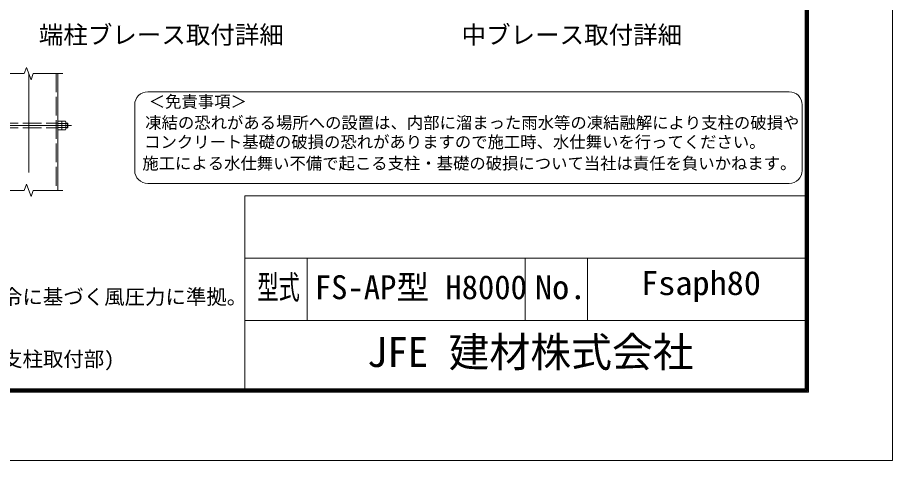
# Model space of a CAD drawing. Units: millimetres at full size; details may follow other scales. Extents: x -16800 to 16800, y -11880 to 11880.
# Drawn here: x 5560 to 16800, y -11880 to -6187 of the extents above; entities that cross this region are included whole.
import ezdxf
from ezdxf.enums import TextEntityAlignment as Align

# ---------------------------------------------------------------- set-up
doc = ezdxf.new("R2010")
doc.units = ezdxf.units.MM
doc.header["$LTSCALE"] = 40
doc.linetypes.add('DASHED', pattern=[7.5, 6, -1.5])
doc.linetypes.add('USER1', pattern=[50.8, 31.75, -6.35, 6.35, -6.35])
for name, color, linetype, lineweight in [('0-0_D-STR1', 1, 'Continuous', 18), ('0-1_D-BMK', 2, 'USER1', 13), ('0-2_D-STR3', 3, 'Continuous', 13), ('0-6_D-STR-DIM', 7, 'Continuous', 13), ('0-B_D-TTL-TXT', 7, 'Continuous', 13), ('0-C_D-TTL', 7, 'Continuous', 18)]:
    doc.layers.add(name, color=color, linetype=linetype, lineweight=lineweight)
doc.styles.add('ＭＳ ゴシック', font='')
doc.styles.get('ＭＳ ゴシック').set_extended_font_data('MS Gothic')

msp = doc.modelspace()

# ---------------------------------------------------------------- linework, layer by layer
at = {"layer": '0-0_D-STR1', "linetype": 'DASHED'}
msp.add_line((6057.69, -6908.01), (6057.69, -8408.01), dxfattribs=at)
at = {"layer": '0-0_D-STR1'}
msp.add_line((6080.19, -8408.01), (6080.19, -6908.01), dxfattribs=at)
at = {"layer": '0-1_D-BMK'}
for p, q in [((5705.19, -6908.01), (5705.19, -8408.01)), ((5330.19, -7574.67), (6255.2, -7574.67))]:
    msp.add_line(p, q, dxfattribs=at)
at = {"layer": '0-2_D-STR3'}
for p, q in [((6080.19, -7519.92), (6080.19, -7629.42)), ((6080.19, -7519.92), (6126.19, -7519.92)), ((6130.19, -7519.92), (6130.19, -7629.42)), ((6130.19, -7519.92), (6176.19, -7519.92)), ((6080.19, -7547.3), (6126.19, -7547.3)), ((6080.19, -7602.05), (6126.19, -7602.05)), ((6080.19, -7629.42), (6126.19, -7629.42)), ((6130.19, -7531.59), (6130.19, -7617.76)), ((6130.19, -7547.3), (6176.19, -7547.3)), ((6130.19, -7602.05), (6176.19, -7602.05)), ((6130.19, -7629.42), (6176.19, -7629.42)), ((6180.19, -7531.59), (6180.19, -7617.76)), ((6180.19, -7544.67), (6200.46, -7544.67)), ((6180.19, -7549.41), (6205.19, -7549.41)), ((6180.19, -7604.67), (6200.46, -7604.67)), ((6205.19, -7549.41), (6200.46, -7544.67)), ((6200.46, -7544.67), (6200.46, -7604.67)), ((6205.19, -7549.41), (6205.19, -7599.94))]:
    msp.add_line(p, q, dxfattribs=at)
at = {"layer": '0-2_D-STR3', "linetype": 'DASHED'}
for p, q in [((5330.19, -7544.67), (6080.19, -7544.67)), ((5330.19, -7604.67), (6080.19, -7604.67))]:
    msp.add_line(p, q, dxfattribs=at)
at = {"layer": '0-2_D-STR3'}
msp.add_lwpolyline([(6180.19, -7599.94), (6205.19, -7599.94), (6200.46, -7604.67)], dxfattribs=at)
for centre, radius, start, end in [((6105.29, -7533.61), 24.99, 326.78843, 33.21157), ((6155.29, -7533.61), 24.99, 326.78843, 33.21157), ((6034.52, -7574.67), 95.67, 343.37369, 16.62631), ((6105.29, -7615.74), 24.99, 326.78843, 33.21157), ((6084.52, -7574.67), 95.67, 343.37369, 16.62631), ((6155.29, -7615.74), 24.99, 326.78843, 33.21157)]:
    msp.add_arc(centre, radius, start, end, dxfattribs=at)
at = {"layer": '0-6_D-STR-DIM'}
for p, q in [((5676.33, -6828.72), (5647.48, -6908.01)), ((5734.05, -6987.29), (5676.33, -6828.72)), ((5267.69, -6908.01), (5647.48, -6908.01)), ((5762.91, -6908.01), (5734.05, -6987.29)), ((5762.91, -6908.01), (6142.69, -6908.01)), ((5267.69, -8408.01), (5647.48, -8408.01)), ((5676.33, -8328.72), (5647.48, -8408.01)), ((5734.05, -8487.29), (5676.33, -8328.72)), ((5762.91, -8408.01), (5734.05, -8487.29)), ((5762.91, -8408.01), (6142.69, -8408.01))]:
    msp.add_line(p, q, dxfattribs=at)
at = {"layer": '0-B_D-TTL-TXT', "color": 2}
for p, q in [((15471.58, -7141.05), (7233.94, -7141.05)), ((7065.52, -7309.47), (7065.52, -8151.58)), ((15640, -8151.58), (15640, -7309.47)), ((7233.94, -8320), (15471.58, -8320))]:
    msp.add_line(p, q, dxfattribs=at)
for centre, start, end in [((7233.94, -7309.47), 90, 180), ((15471.58, -7309.47), 0, 90), ((7233.94, -8151.58), 180, 270), ((15471.58, -8151.58), 270, 0)]:
    msp.add_arc(centre, 168.42, start, end, dxfattribs=at)
at = {"layer": '0-C_D-TTL'}
for p, q in [((8480, -8480), (8480, -10960)), ((8480, -8480), (15680, -8480)), ((8480, -9280), (15680, -9280)), ((9280, -9280), (9280, -10080)), ((12080, -9280), (12080, -10080)), ((12880, -9280), (12880, -10080)), ((8480, -10080), (15680, -10080))]:
    msp.add_line(p, q, dxfattribs=at)
at = {"layer": '0-C_D-TTL', "color": 2}
msp.add_lwpolyline([(-16800, 11880), (16800, 11880), (16800, -11880), (-16800, -11880)], close=True, dxfattribs=at)
at = {"layer": '0-C_D-TTL'}
for points in [[(-15720, 11000), (15720, 11000), (15720, -11000), (-15720, -11000)], [(-15710, 10990), (15710, 10990), (15710, -10990), (-15710, -10990)], [(-15700, 10980), (15700, 10980), (15700, -10980), (-15700, -10980)], [(-15690, 10970), (15690, 10970), (15690, -10970), (-15690, -10970)], [(-15680, 10960), (15680, 10960), (15680, -10960), (-15680, -10960)]]:
    msp.add_lwpolyline(points, close=True, dxfattribs=at)

# ---------------------------------------------------------------- texts
at = {"layer": '0-B_D-TTL-TXT', "style": 'ＭＳ ゴシック'}
for s, height, p in [('端柱ブレース取付詳細', 230.8, (5833.84, -6593.83)), ('中ブレース取付詳細', 230.8, (11264.47, -6594.43)), ('＜免責事項＞ \u3000\u3000', 154, (7246.42, -7390.92)), ('凍結の恐れがある場所への設置は、内部に溜まった雨水等の凍結融解により支柱の破損や', 154, (7200.87, -7662.07)), ('コンクリート基礎の破損の恐れがありますので施工時、水仕舞いを行ってください。', 154, (7187.02, -7909.39)), ('施工による水仕舞い不備で起こる支柱・基礎の破損について当社は責任を負いかねます。 ', 154, (7163.47, -8183.89)), ('FS-AP型 H8000', 307.9, (9379.73, -9899.21)), ('（設計条件）風荷重：昭和57年改正 建築基準法・同施行令に基づく風圧力に準拠。', 192.4, (-1329.8, -9930.34)), ('JFE 建材株式会社', 384.8, (10049.52, -10794.02)), ('※本製品は胴縁に現場孔あけが必要な製品になります。(支柱取付部)', 192.4, (-1329.8, -10730.34))]:
    msp.add_text(s, height=height, dxfattribs=at).set_placement(p, align=Align.BOTTOM_LEFT)
for s, width, p in [('Fsaph80', 1.05, (13570.67, -9845.88)), ('型式', 0.65, (8641.07, -9899.21)), ('No.', 1.05, (12208, -9899.21))]:
    msp.add_text(s, height=307.9, dxfattribs=dict(at, width=width)).set_placement(p, align=Align.BOTTOM_LEFT)

doc.saveas('drawing.dxf')
